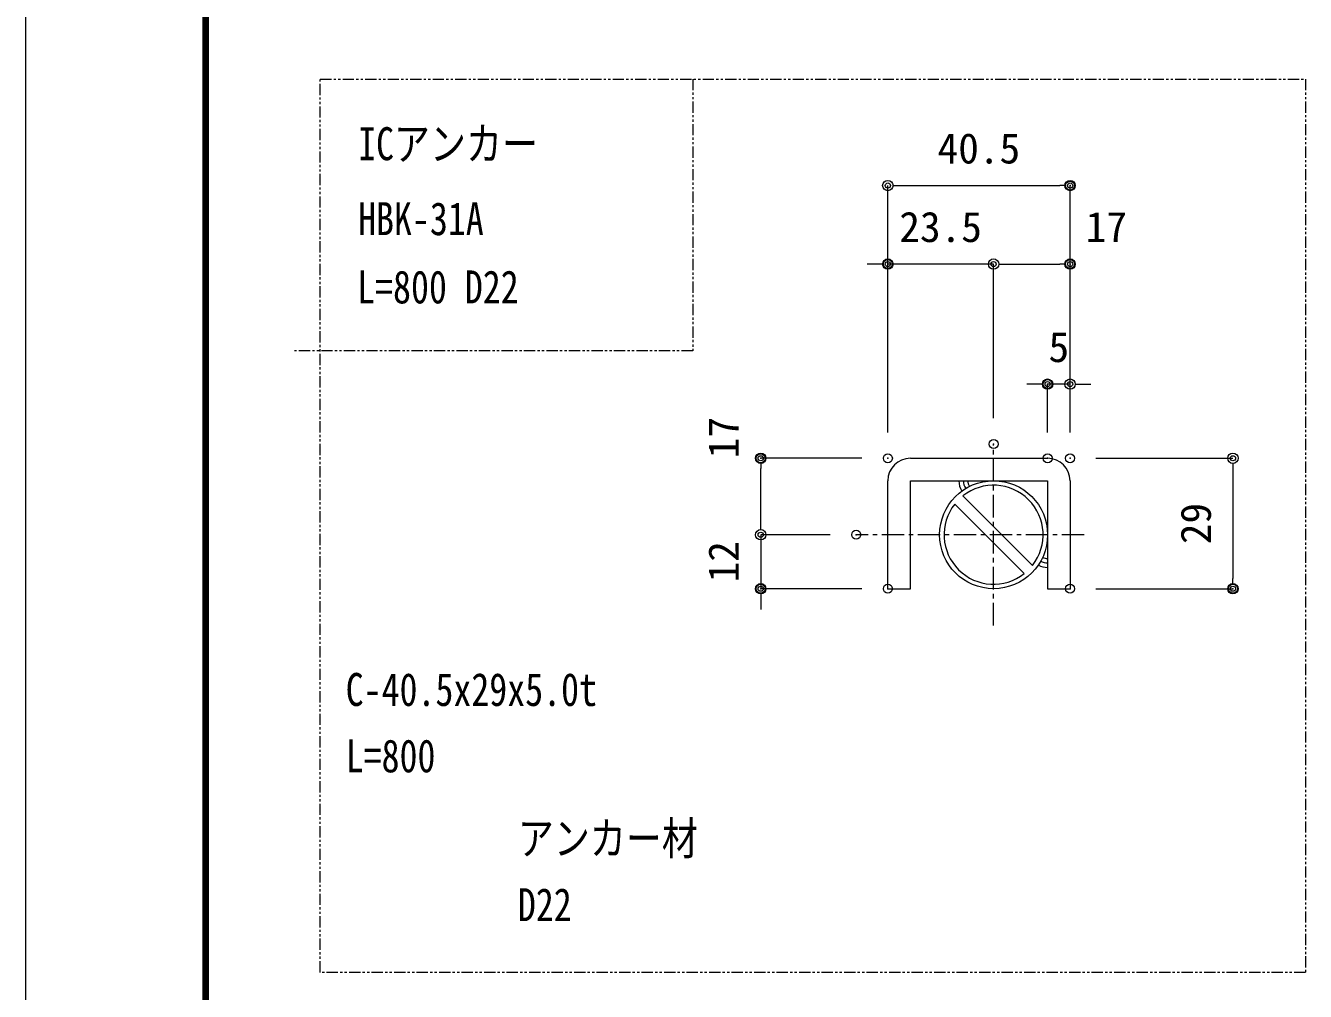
# Model space of a CAD drawing. Units: millimetres, scale not verified. Extents: x -1682 to 1682, y -1188 to 1188.
# Drawn here: x -1682 to -1113, y -331 to 99 of the extents above; entities that cross this region are included whole.
import ezdxf
from ezdxf.enums import TextEntityAlignment as Align

# ---------------------------------------------------------------- set-up
doc = ezdxf.new("R2010")
doc.units = ezdxf.units.MM
doc.header["$LTSCALE"] = 8
doc.header["$PDMODE"] = 32
doc.header["$PDSIZE"] = 4
doc.linetypes.add('USER1', pattern=[2, 1.25, -0.25, 0.25, -0.25])
doc.linetypes.add('USER2', pattern=[1.25, 0.625, -0.125, 0.125, -0.125, 0.125, -0.125])
for name, color, linetype, lineweight in [('0-0_0', 7, 'Continuous', 18), ('0-1_DEFPOINTS', 7, 'Continuous', 18), ('0-4_アンカー', 4, 'Continuous', 18), ('0-6_WAKU', 7, 'Continuous', 18), ('0-E_3中心線', 2, 'USER1', 18), ('0-F_41ｱﾙﾐ', 6, 'Continuous', 18), ('1-0_1手摺寸法', 7, 'Continuous', 18), ('1-4_2a', 1, 'USER2', 18)]:
    doc.layers.add(name, color=color, linetype=linetype, lineweight=lineweight)
doc.styles.add('ＭＳ ゴシック', font='')
doc.styles.get('ＭＳ ゴシック').set_extended_font_data('MS Gothic')

# ---------------------------------------------------------------- blocks, each defined once
blk = doc.blocks.new('_ORIGIN2')
at = {"layer": '0-0_0'}
blk.add_line((-1, 0), (-2, 0), dxfattribs=at)
for radius in [1, 0.5]:
    blk.add_circle((0, 0), radius, dxfattribs=at)
blk = doc.blocks.new('D94')
at = {"layer": '0-1_DEFPOINTS'}
for p in [(-2152.13, 903.02), (-2314.13, 660.55), (-2152.13, 660.55)]:
    blk.add_point(p, dxfattribs=at)
at = {"layer": '1-0_1手摺寸法'}
for p, q in [((-2314.13, 683.55), (-2314.13, 903.02)), ((-2304.93, 903.02), (-2161.33, 903.02)), ((-2152.13, 683.55), (-2152.13, 903.02))]:
    blk.add_line(p, q, dxfattribs=at)
at = {"layer": '1-0_1手摺寸法', "xscale": 4.6, "yscale": 4.6, "rotation": 180}
blk.add_blockref('_ORIGIN2', (-2314.13, 903.02), dxfattribs=at)
at = {"layer": '1-0_1手摺寸法', "xscale": 4.6, "yscale": 4.6}
blk.add_blockref('_ORIGIN2', (-2152.13, 903.02), dxfattribs=at)
at = {"layer": '1-0_1手摺寸法', "style": 'ＭＳ ゴシック'}
blk.add_text('40.5', height=26.98, dxfattribs=at).set_placement((-2269.93, 914.52), align=Align.BOTTOM_LEFT)
blk = doc.blocks.new('D95')
at = {"layer": '0-1_DEFPOINTS'}
for p in [(-2152.13, 833.21), (-2220.13, 673.16), (-2152.13, 660.55)]:
    blk.add_point(p, dxfattribs=at)
at = {"layer": '1-0_1手摺寸法'}
for p, q in [((-2220.13, 696.16), (-2220.13, 833.21)), ((-2210.93, 833.21), (-2161.33, 833.21)), ((-2152.13, 683.55), (-2152.13, 833.21))]:
    blk.add_line(p, q, dxfattribs=at)
at = {"layer": '1-0_1手摺寸法', "xscale": 4.6, "yscale": 4.6, "rotation": 180}
blk.add_blockref('_ORIGIN2', (-2220.13, 833.21), dxfattribs=at)
at = {"layer": '1-0_1手摺寸法', "xscale": 4.6, "yscale": 4.6}
blk.add_blockref('_ORIGIN2', (-2152.13, 833.21), dxfattribs=at)
at = {"layer": '1-0_1手摺寸法', "style": 'ＭＳ ゴシック'}
blk.add_text('17', height=26.98, dxfattribs=at).set_placement((-2138.24, 844.71), align=Align.BOTTOM_LEFT)
blk = doc.blocks.new('D96')
at = {"layer": '0-1_DEFPOINTS'}
for p in [(-2314.13, 833.21), (-2220.13, 673.16), (-2314.13, 660.55)]:
    blk.add_point(p, dxfattribs=at)
at = {"layer": '1-0_1手摺寸法'}
for p, q in [((-2323.33, 833.21), (-2332.53, 833.21)), ((-2314.13, 683.55), (-2314.13, 833.21)), ((-2220.13, 833.21), (-2314.13, 833.21)), ((-2220.13, 696.16), (-2220.13, 833.21)), ((-2210.93, 833.21), (-2201.73, 833.21))]:
    blk.add_line(p, q, dxfattribs=at)
at = {"layer": '1-0_1手摺寸法', "xscale": 4.6, "yscale": 4.6}
blk.add_blockref('_ORIGIN2', (-2314.13, 833.21), dxfattribs=at)
at = {"layer": '1-0_1手摺寸法', "xscale": 4.6, "yscale": 4.6, "rotation": 180}
blk.add_blockref('_ORIGIN2', (-2220.13, 833.21), dxfattribs=at)
at = {"layer": '1-0_1手摺寸法', "style": 'ＭＳ ゴシック'}
blk.add_text('23.5', height=26.98, dxfattribs=at).set_placement((-2303.93, 844.71), align=Align.BOTTOM_LEFT)
blk = doc.blocks.new('D97')
at = {"layer": '0-1_DEFPOINTS'}
for p in [(-2152.13, 660.55), (-2152.13, 544.55), (-2007.38, 544.55)]:
    blk.add_point(p, dxfattribs=at)
at = {"layer": '1-0_1手摺寸法'}
for p, q in [((-2129.13, 660.55), (-2007.38, 660.55)), ((-2007.38, 651.35), (-2007.38, 553.75)), ((-2129.13, 544.55), (-2007.38, 544.55))]:
    blk.add_line(p, q, dxfattribs=at)
at = {"layer": '1-0_1手摺寸法', "xscale": 4.6, "yscale": 4.6}
for p, rotation in [((-2007.38, 660.55), 90), ((-2007.38, 544.55), 270)]:
    blk.add_blockref('_ORIGIN2', p, dxfattribs=dict(at, rotation=rotation))
at = {"layer": '1-0_1手摺寸法', "style": 'ＭＳ ゴシック'}
blk.add_text('29', height=26.98, rotation=90, dxfattribs=at).set_placement((-2018.88, 584.15), align=Align.BOTTOM_LEFT)
blk = doc.blocks.new('D98')
at = {"layer": '0-1_DEFPOINTS'}
for p in [(-2427.14, 660.55), (-2314.13, 660.55), (-2342.28, 592.55)]:
    blk.add_point(p, dxfattribs=at)
at = {"layer": '1-0_1手摺寸法'}
for p, q in [((-2337.13, 660.55), (-2427.14, 660.55)), ((-2427.14, 601.75), (-2427.14, 651.35)), ((-2365.28, 592.55), (-2427.14, 592.55))]:
    blk.add_line(p, q, dxfattribs=at)
at = {"layer": '1-0_1手摺寸法', "xscale": 4.6, "yscale": 4.6}
for p, rotation in [((-2427.14, 660.55), 90), ((-2427.14, 592.55), 270)]:
    blk.add_blockref('_ORIGIN2', p, dxfattribs=dict(at, rotation=rotation))
at = {"layer": '1-0_1手摺寸法', "style": 'ＭＳ ゴシック'}
blk.add_text('17', height=26.98, rotation=90, dxfattribs=at).set_placement((-2438.64, 660.55), align=Align.BOTTOM_LEFT)
blk = doc.blocks.new('D99')
at = {"layer": '0-1_DEFPOINTS'}
for p in [(-2172.13, 726.48), (-2172.13, 660.55), (-2152.13, 660.55)]:
    blk.add_point(p, dxfattribs=at)
at = {"layer": '1-0_1手摺寸法'}
for p, q in [((-2181.33, 726.48), (-2190.53, 726.48)), ((-2172.13, 683.55), (-2172.13, 726.48)), ((-2152.13, 726.48), (-2172.13, 726.48)), ((-2152.13, 683.55), (-2152.13, 726.48)), ((-2142.93, 726.48), (-2133.73, 726.48))]:
    blk.add_line(p, q, dxfattribs=at)
at = {"layer": '1-0_1手摺寸法', "xscale": 4.6, "yscale": 4.6}
blk.add_blockref('_ORIGIN2', (-2172.13, 726.48), dxfattribs=at)
at = {"layer": '1-0_1手摺寸法', "xscale": 4.6, "yscale": 4.6, "rotation": 180}
blk.add_blockref('_ORIGIN2', (-2152.13, 726.48), dxfattribs=at)
at = {"layer": '1-0_1手摺寸法', "style": 'ＭＳ ゴシック'}
blk.add_text('5', height=26.98, dxfattribs=at).set_placement((-2171.33, 737.98), align=Align.BOTTOM_LEFT)
blk = doc.blocks.new('D100')
at = {"layer": '0-1_DEFPOINTS'}
for p in [(-2342.28, 592.55), (-2427.14, 544.55), (-2314.13, 544.55)]:
    blk.add_point(p, dxfattribs=at)
at = {"layer": '1-0_1手摺寸法'}
for p, q in [((-2427.14, 601.75), (-2427.14, 610.95)), ((-2365.28, 592.55), (-2427.14, 592.55)), ((-2427.14, 592.55), (-2427.14, 544.55)), ((-2337.13, 544.55), (-2427.14, 544.55)), ((-2427.14, 535.35), (-2427.14, 526.15))]:
    blk.add_line(p, q, dxfattribs=at)
at = {"layer": '1-0_1手摺寸法', "xscale": 4.6, "yscale": 4.6}
for p, rotation in [((-2427.14, 592.55), 270), ((-2427.14, 544.55), 90)]:
    blk.add_blockref('_ORIGIN2', p, dxfattribs=dict(at, rotation=rotation))
at = {"layer": '1-0_1手摺寸法', "style": 'ＭＳ ゴシック'}
blk.add_text('12', height=26.98, rotation=90, dxfattribs=at).set_placement((-2438.64, 550.15), align=Align.BOTTOM_LEFT)

msp = doc.modelspace()

# ---------------------------------------------------------------- linework, layer by layer
at = {"layer": '0-1_DEFPOINTS', "color": 5}
msp.add_line((-1682, 1188), (-1682, -1188), dxfattribs=at)
at = {"layer": '0-4_アンカー'}
for p, q in [((-1288.805, -93.668), (-1227.805, -93.668)), ((-1298.805, -151.668), (-1298.805, -103.668)), ((-1288.805, -151.668), (-1288.805, -103.668)), ((-1288.805, -103.668), (-1227.805, -103.668)), ((-1265.805, -103.668), (-1227.805, -103.668)), ((-1227.805, -103.668), (-1227.805, -151.668)), ((-1217.805, -103.668), (-1217.805, -151.668)), ((-1298.805, -151.668), (-1288.805, -151.668)), ((-1227.805, -151.668), (-1217.805, -151.668))]:
    msp.add_line(p, q, dxfattribs=at)
for centre, start, end in [((-1288.805, -103.668), 90, 180), ((-1227.805, -103.668), 0, 90)]:
    msp.add_arc(centre, 10, start, end, dxfattribs=at)
at = {"layer": '0-6_WAKU'}
for p, q in [((-1603.2, 1133.2), (-1603.2, -1129.2)), ((-1602.6, 1132.6), (-1602.6, -1128.6)), ((-1602, 1132), (-1602, -1128)), ((-1601.4, 1131.4), (-1601.4, -1127.4)), ((-1600.8, 1130.8), (-1600.8, -1126.8))]:
    msp.add_line(p, q, dxfattribs=at)
at = {"layer": '0-E_3中心線'}
for p, q in [((-1251.805, -167.975), (-1251.805, -87.361)), ((-1211.498, -127.668), (-1312.879, -127.668))]:
    msp.add_line(p, q, dxfattribs=at)
at = {"layer": '0-F_41ｱﾙﾐ'}
for p, q in [((-1234.525, -141.288), (-1265.425, -110.387)), ((-1238.185, -144.949), (-1269.086, -114.048))]:
    msp.add_line(p, q, dxfattribs=at)
msp.add_circle((-1251.805, -127.668), 24, dxfattribs=at)
for start, end in [(321.75633, 128.24367), (141.75633, 308.24367)]:
    msp.add_arc((-1251.805, -127.668), 22.003, start, end, dxfattribs=at)
at = {"layer": '1-0_1手摺寸法', "color": 3}
for centre, radius, start, end in [((-1258.915, -103.668), 8.327, 180, 213.21396), ((-1258.915, -103.668), 6.327, 180, 213.11704), ((-1258.915, -103.668), 4.327, 180, 215.15014), ((-1227.805, -133.882), 8.327, 240.32789, 270), ((-1227.805, -133.882), 6.327, 240.96643, 270), ((-1227.805, -133.882), 4.327, 239.9842, 270)]:
    msp.add_arc(centre, radius, start, end, dxfattribs=at)
at = {"layer": '1-4_2a'}
for p, q in [((-1385.534, 74.915), (-1385.534, -45.88)), ((-1385.534, -45.88), (-1562.498, -45.88))]:
    msp.add_line(p, q, dxfattribs=at)
msp.add_lwpolyline([(-1113.231, -322.234), (-1551.076, -322.234), (-1551.076, 74.915), (-1113.231, 74.915)], close=True, dxfattribs=at)

# ---------------------------------------------------------------- block references
at = {"layer": '1-0_1手摺寸法', "xscale": 0.5, "yscale": 0.5}
for name in ['D94', 'D96', 'D95', 'D99', 'D98', 'D97', 'D100']:
    msp.add_blockref(name, (-141.739, -423.942), dxfattribs=at)

# ---------------------------------------------------------------- texts
at = {"layer": '0-0_0', "style": 'ＭＳ ゴシック', "width": 0.8}
for s, p in [('ICアンカー ', (-1534.236, 34.448)), ('HBK-31A', (-1534.236, 1.115)), ('L=800 D22', (-1534.663, -29.22)), ('C-40.5x29x5.0t', (-1539.752, -208.186)), ('L=800', (-1539.752, -237.687)), ('アンカー材', (-1463.227, -274.347)), ('D22', (-1463.227, -303.848))]:
    msp.add_text(s, height=14.66, dxfattribs=at).set_placement(p, align=Align.BOTTOM_LEFT)

doc.saveas('drawing.dxf')
